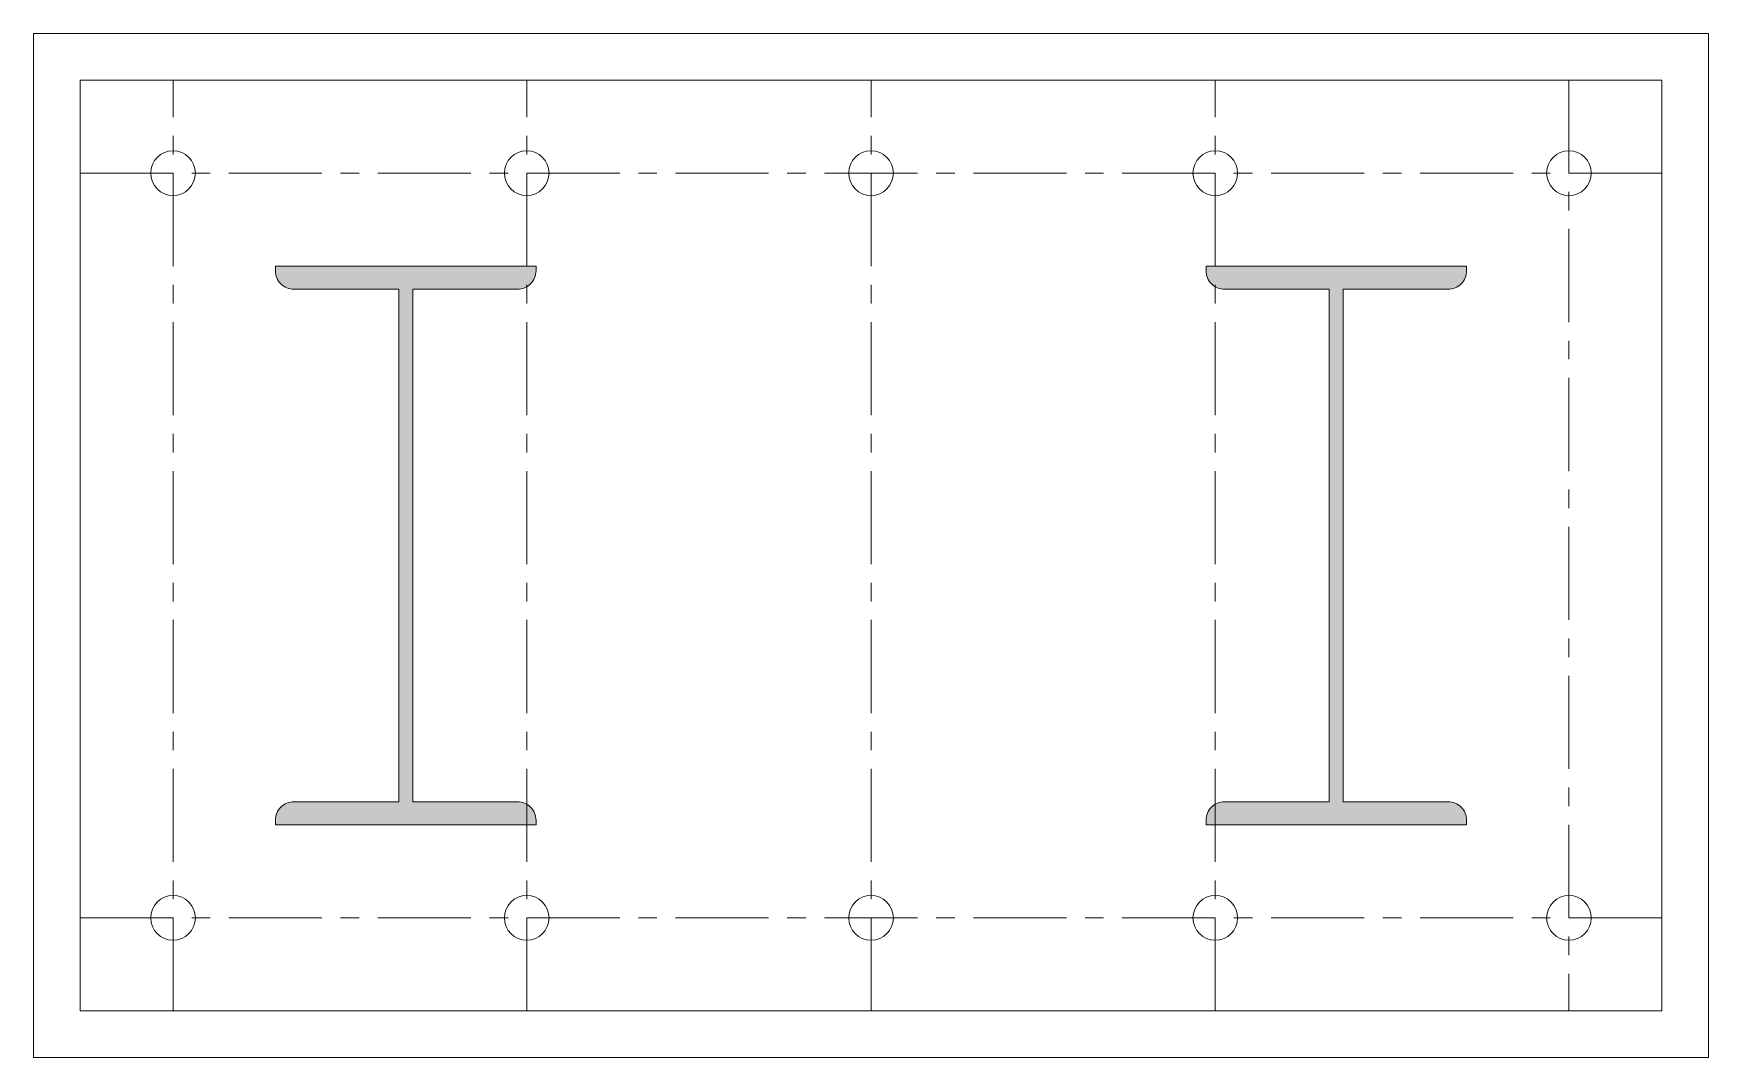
# Model space of a CAD drawing. Header units: millimetres. Extents: x 3470347 to 5996549, y -3470518 to 17149644.
# Drawn here: x 5995649 to 5996549, y -3470518 to -3469968 of the extents above; entities that cross this region are included whole.
import ezdxf

# ---------------------------------------------------------------- set-up
doc = ezdxf.new("R2010")
doc.units = ezdxf.units.MM
doc.header["$MEASUREMENT"] = 0
doc.linetypes.add('CENTERX2', pattern=[4, 2.5, -0.5, 0.5, -0.5])
doc.layers.get('0').update_dxf_attribs({"linetype": 'CONTINUOUS', "lineweight": 25})
doc.layers.add('GB', color=2, linetype='CONTINUOUS', lineweight=20)

# ---------------------------------------------------------------- blocks, each defined once
blk = doc.blocks.new('BP11')
at = {"layer": 'GB', "transparency": 33554483}
h = blk.add_hatch(color=3, dxfattribs=at)
h.dxf.hatch_style = 1
h.paths.add_polyline_path([(3812022.49, 7355150.47), (3812022.49, 7355148.07), (3812162.49, 7355148.07), (3812162.49, 7355150.47, 0.414214), (3812152.49, 7355160.47), (3812096.24, 7355160.47), (3812096.24, 7355435.67), (3812152.49, 7355435.67, 0.414214), (3812162.49, 7355445.67), (3812162.49, 7355448.07), (3812022.49, 7355448.07), (3812022.49, 7355445.67, 0.414214), (3812032.49, 7355435.67), (3812088.74, 7355435.67), (3812088.74, 7355160.47), (3812032.49, 7355160.47, 0.414214)])
h = blk.add_hatch(color=3, dxfattribs=at)
h.dxf.hatch_style = 1
h.paths.add_polyline_path([(3812522.49, 7355148.07), (3812522.49, 7355150.47, -0.414214), (3812532.49, 7355160.47), (3812588.74, 7355160.47), (3812588.74, 7355435.67), (3812532.49, 7355435.67, -0.414214), (3812522.49, 7355445.67), (3812522.49, 7355448.07), (3812662.49, 7355448.07), (3812662.49, 7355445.67, -0.414214), (3812652.49, 7355435.67), (3812596.24, 7355435.67), (3812596.24, 7355160.47), (3812652.49, 7355160.47, -0.414214), (3812662.49, 7355150.47), (3812662.49, 7355148.07)])
at = {"layer": 'GB', "color": 8, "linetype": 'CENTERX2', "ltscale": 20}
for p, q in [((3811967.49, 7355548.07), (3811967.49, 7355048.07)), ((3812157.49, 7355548.07), (3812157.49, 7355048.07)), ((3812342.49, 7355548.07), (3812342.49, 7355048.07)), ((3812527.49, 7355548.07), (3812527.49, 7355048.07)), ((3812717.49, 7355048.07), (3812717.49, 7355548.07)), ((3812767.49, 7355498.07), (3811917.49, 7355498.07)), ((3811917.49, 7355098.07), (3812767.49, 7355098.07))]:
    blk.add_line(p, q, dxfattribs=at)
at = {"layer": 'GB', "color": 4}
blk.add_lwpolyline([(3811892.49, 7355573.07), (3811892.49, 7355023.07), (3812792.49, 7355023.07), (3812792.49, 7355573.07)], close=True, dxfattribs=at)
at = {"layer": 'GB', "color": 5}
blk.add_lwpolyline([(3811917.49, 7355548.07), (3811917.49, 7355048.07), (3812767.49, 7355048.07), (3812767.49, 7355548.07)], close=True, dxfattribs=at)
at = {"layer": 'GB', "color": 3}
for points in [[(3812088.74, 7355160.47), (3812032.49, 7355160.47, 0.414214), (3812022.49, 7355150.47), (3812022.49, 7355148.07), (3812162.49, 7355148.07), (3812162.49, 7355150.47, 0.414214), (3812152.49, 7355160.47), (3812096.24, 7355160.47), (3812096.24, 7355435.67), (3812152.49, 7355435.67, 0.414214), (3812162.49, 7355445.67), (3812162.49, 7355448.07), (3812022.49, 7355448.07), (3812022.49, 7355445.67, 0.414214), (3812032.49, 7355435.67), (3812088.74, 7355435.67)], [(3812596.24, 7355160.47), (3812652.49, 7355160.47, -0.414214), (3812662.49, 7355150.47), (3812662.49, 7355148.07), (3812522.49, 7355148.07), (3812522.49, 7355150.47, -0.414214), (3812532.49, 7355160.47), (3812588.74, 7355160.47), (3812588.74, 7355435.67), (3812532.49, 7355435.67, -0.414214), (3812522.49, 7355445.67), (3812522.49, 7355448.07), (3812662.49, 7355448.07), (3812662.49, 7355445.67, -0.414214), (3812652.49, 7355435.67), (3812596.24, 7355435.67)]]:
    blk.add_lwpolyline(points, format="xyb", close=True, dxfattribs=at)
at = {"layer": 'GB'}
for centre in [(3811967.49, 7355498.07), (3812157.49, 7355498.07), (3812342.49, 7355498.07), (3812527.49, 7355498.07), (3812717.49, 7355498.07), (3811967.49, 7355098.07), (3812157.49, 7355098.07), (3812342.49, 7355098.07), (3812527.49, 7355098.07), (3812717.49, 7355098.07)]:
    blk.add_circle(centre, 12, dxfattribs=at)
blk = doc.blocks.new('GB')
at = {"color": 3, "xscale": -1, "rotation": 180}
blk.add_blockref('BP11', (-50746.18, -5899707.17), dxfattribs=at)

msp = doc.modelspace()

# ---------------------------------------------------------------- block references
at = {"color": 3}
msp.add_blockref('GB', (2234502.78, 9784762.62, 0), dxfattribs=at)

doc.saveas('drawing.dxf')
